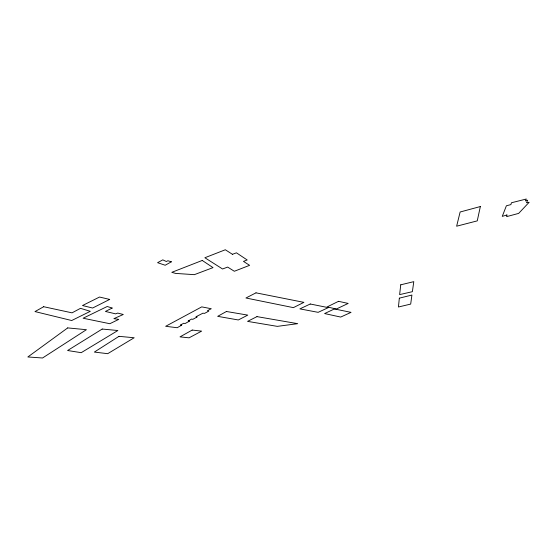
<?xml version="1.0" encoding="UTF-8"?>
<svg xmlns="http://www.w3.org/2000/svg" width="557" height="557" viewBox="0 0 557 557"><rect width="100%" height="100%" fill="white"/><g stroke="black" fill="none" stroke-linecap="round" stroke-linejoin="round"><path stroke-width="0.84" d="M232.408 254.333L236.447 252.822L247.19 259.98L243.472 261.393L249.606 265.334L234.33 271.266L227.653 267.082L222.57 268.989L204.872 257.745L225.327 249.759L232.436 254.319M399.341 298.155L398.436 306.998L410.69 304.087L411.915 295.05L399.341 298.155M400.748 284.815L399.634 294.611L412.389 291.68L413.781 281.654L400.748 284.815M506.933 214.967L506.647 216.617L518.664 213.394L529.15 202.268L526.462 202.741L527.702 200.228L525.355 200.896L526.323 199.009L511.437 202.776L510.894 204.607L506.383 205.784L502.268 216.381L506.933 214.967M480.35 206.543L477.258 220.871L456.636 226.205L460.131 212.001L480.35 206.543M67.703 327.906L27.85 356.967L42.548 357.991L86.412 329.695L67.703 327.906M118.989 336.337L94.363 352.073L107.703 353.681L134.174 337.751L118.989 336.337M102.21 329.048L67.592 350.513L81.211 352.678L117.875 330.517L102.21 329.048M181.652 325.156L177.23 327.725L165.652 326.298L201.731 306.879L211.256 308.724L207.427 310.736L208.791 311.126L204.565 313.375L202.908 313.194L195.98 316.773L197.157 316.947L192.785 319.356L191.719 319.029L188.134 320.999L189.554 321.097L185.126 323.526L183.706 323.269L180.461 325.016L181.652 325.156M43.69 306.719L34.98 311.579L71.7 320.526L90.304 311.321L80.493 308.334L72.041 312.846L43.69 306.719M171.354 261.818L165.192 265.243L157.582 262.681L162.804 259.854L166.327 261.498L167.929 260.753L171.354 261.818M192.207 330.064L180.002 336.874L189.067 337.827L201.627 331.13L192.207 330.064M226.427 311.495L217.676 316.341L238.312 319.969L247.781 315.116L226.427 311.495M255.99 292.843L245.936 297.995L293.4 307.638L303.899 302.36L255.99 292.843M256.972 316.62L247.566 321.375L277.316 326.367L297.689 323.673L256.972 316.62M109.673 299.422L92.622 308.028L82.506 305.528L99.529 297.041L109.673 299.422M112.145 308.056L105.433 311.447L115.654 313.87L117.729 313.076L123.285 314.489L113.886 318.646L118.752 319.384L109.833 323.714L83.104 318.235L107.223 306.489L112.145 308.056M338.538 301.316L327.112 306.921L336.351 309.017L348.181 303.433L338.538 301.316M334.416 308.933L324.62 313.57L340.696 317.065L351.035 312.366L334.416 308.933M310.249 304.004L299.875 308.884L318.144 312.338L328.275 307.631L310.249 304.004M202.254 260.446L171.8 272.324L175.573 273.403L194.337 274.664L213.018 267.618L202.254 260.446"/></g></svg>
